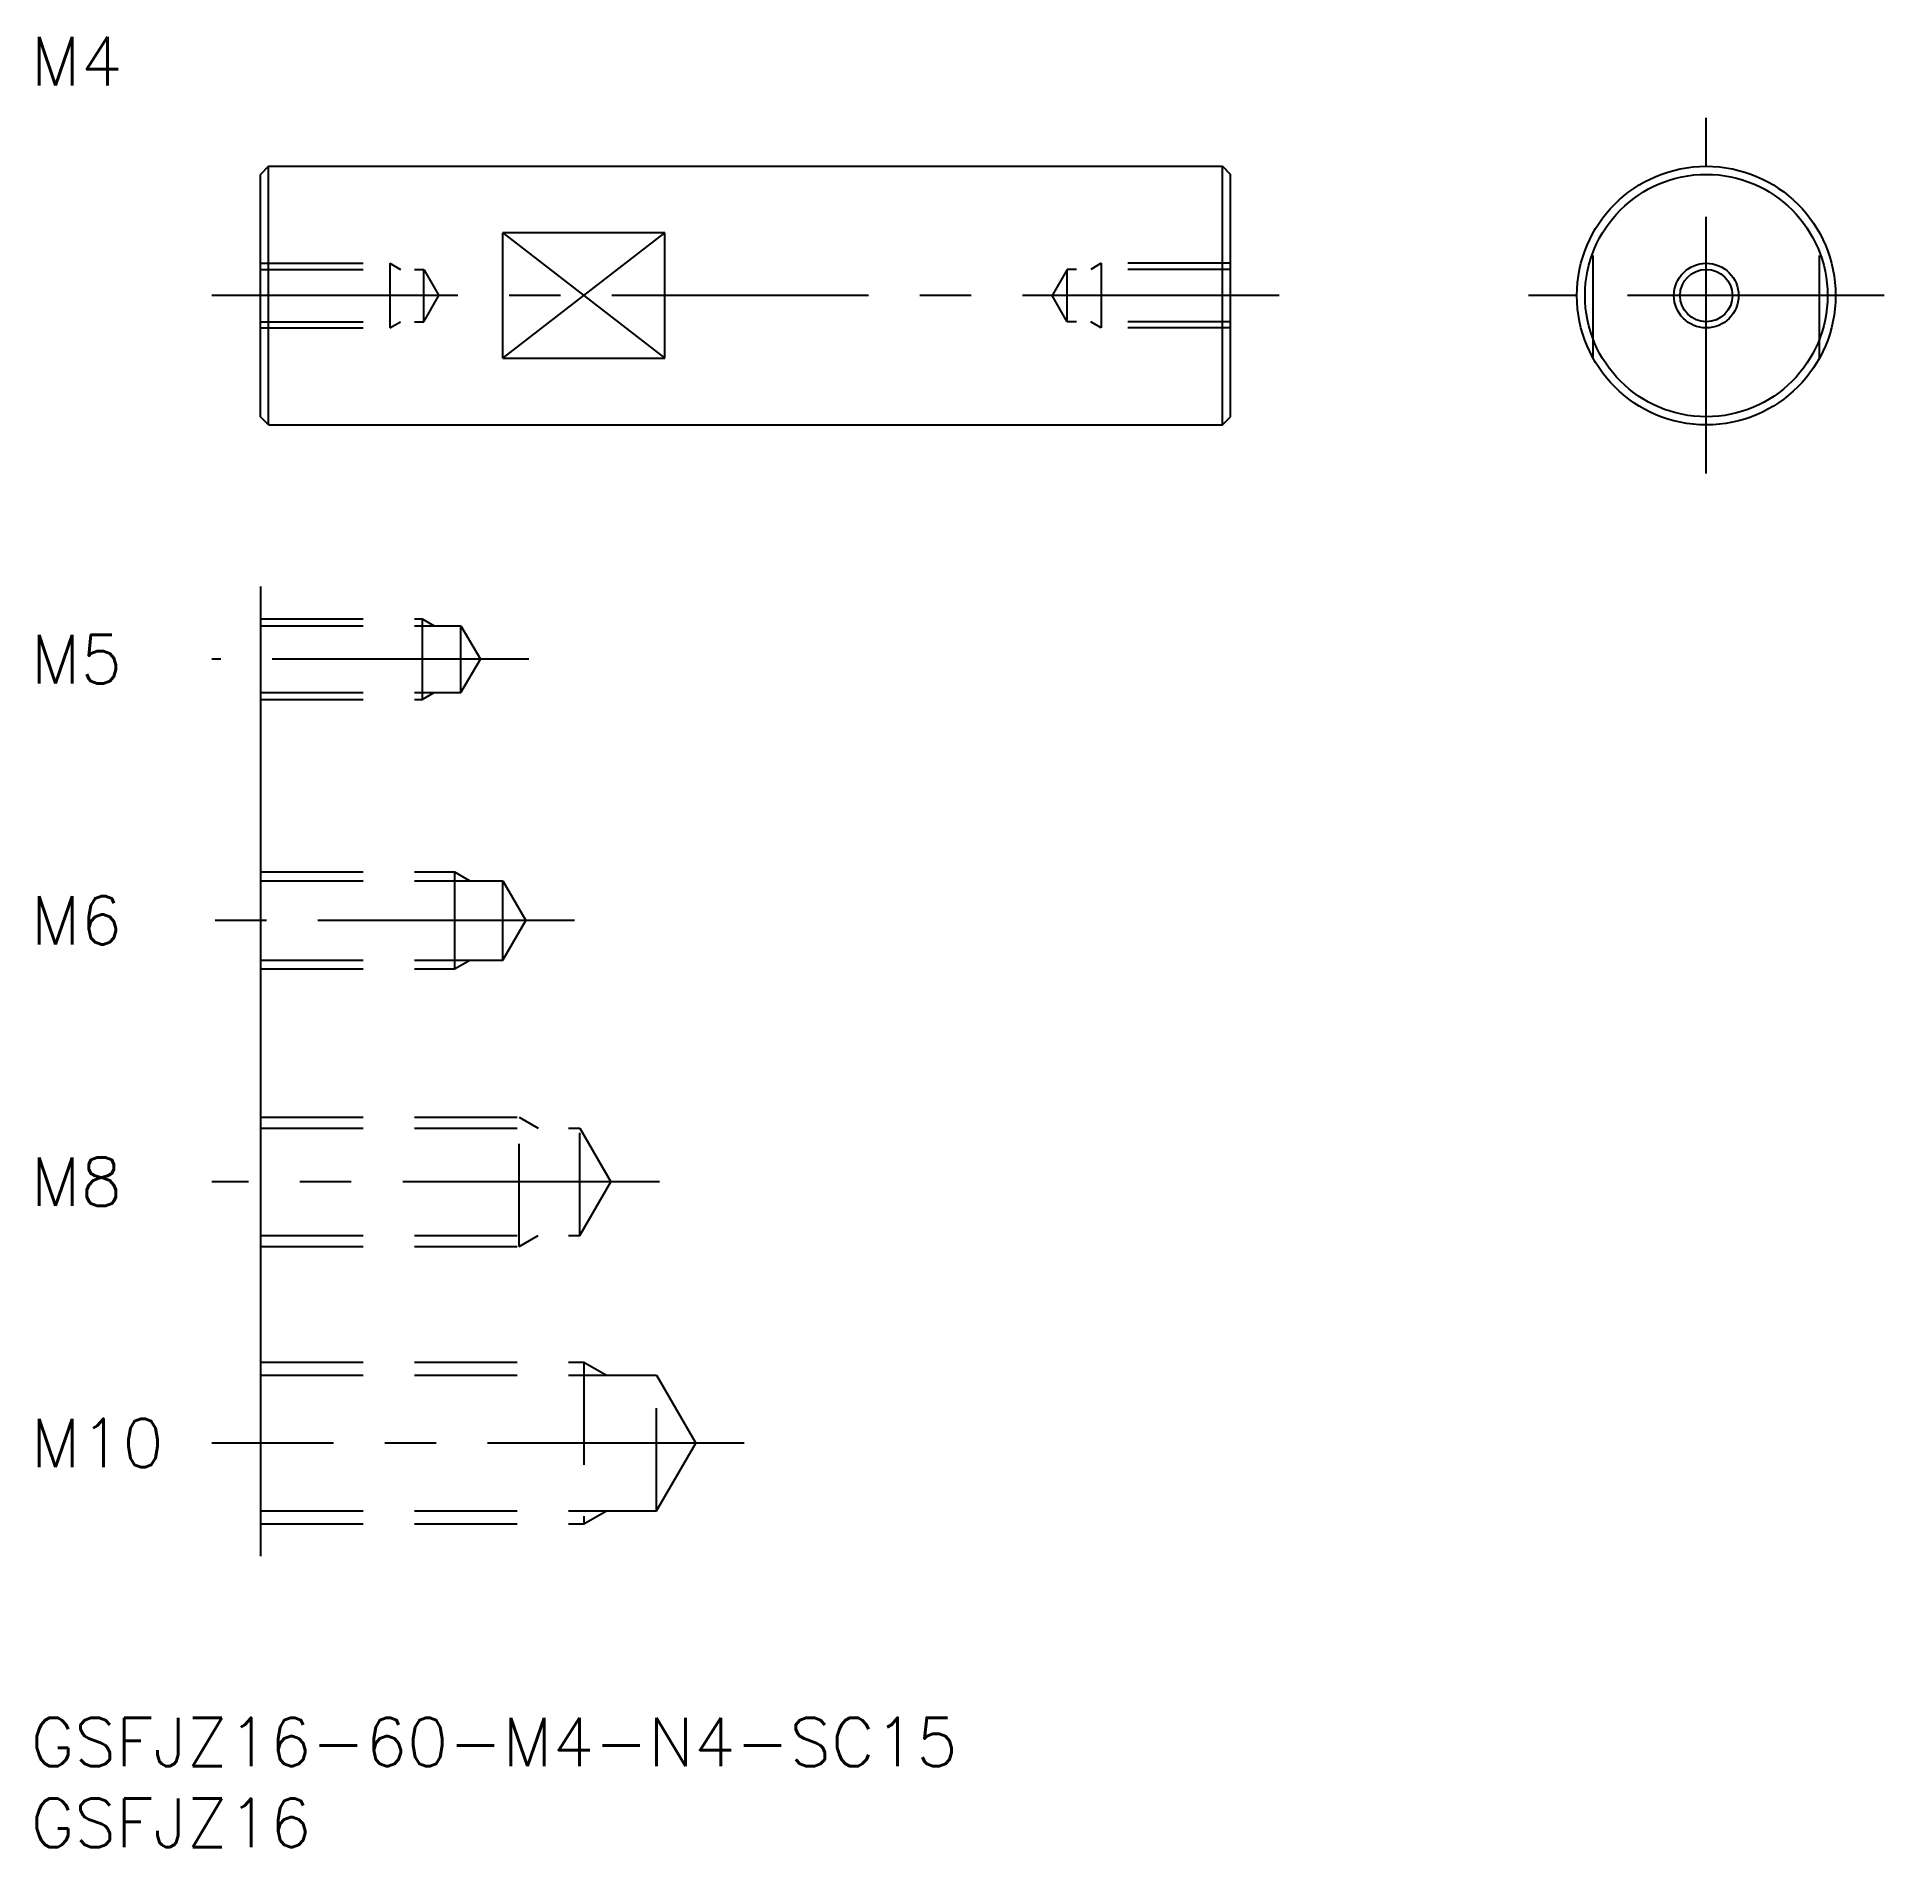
# Model space of a CAD drawing. Extents: x 0 to 115, y -8 to 104.
import ezdxf

# ---------------------------------------------------------------- set-up
doc = ezdxf.new("R2010")
doc.units = 0
doc.header["$LTSCALE"] = 0.5
doc.linetypes.add('CENTER', pattern=[50.8, 31.75, -6.35, 6.35, -6.35])
doc.linetypes.add('DASHED', pattern=[19.05, 12.7, -6.35])
for name, color, linetype in [('MSM_CENTER', 1, 'CENTER'), ('MSM_CONTINUOUS', 7, 'CONTINUOUS'), ('MSM_DASHED', 4, 'DASHED'), ('MSM_NARROW', 5, 'CONTINUOUS'), ('MSM_PART_NUMBER', 7, 'CONTINUOUS')]:
    doc.layers.add(name, color=color, linetype=linetype)
doc.styles.get("Standard").update_dxf_attribs({"font": 'txt.shx', "height": 1.5, "bigfont": 'bigfont.shx'})

# ---------------------------------------------------------------- blocks, each defined once
blk = doc.blocks.new('*U23')
at = {"layer": 'MSM_PART_NUMBER'}
blk.add_text('GSFJZ16-60-M4-N4-SC15', height=3, dxfattribs=at).set_placement((0, -3))
blk = doc.blocks.new('*U24')
at = {"layer": 'MSM_PART_NUMBER'}
blk.add_text('GSFJZ16', height=3, dxfattribs=at).set_placement((0, -8))

msp = doc.modelspace()

# ---------------------------------------------------------------- linework, layer by layer
at = {"layer": 'MSM_CENTER'}
for p, q in [((103.63, 77), (103.63, 99)), ((77.21, 88), (11.21, 88)), ((114.63, 88), (92.63, 88)), ((30.81, 65.5), (11.21, 65.5)), ((33.63, 49.34), (11.21, 49.34)), ((38.88, 33.17), (11.21, 33.17)), ((44.13, 17), (11.21, 17))]:
    msp.add_line(p, q, dxfattribs=at)
at = {"layer": 'MSM_CONTINUOUS'}
for p, q in [((14.71, 96), (14.21, 95.5)), ((14.71, 80), (14.71, 96)), ((14.71, 96), (73.71, 96)), ((73.71, 80), (73.71, 96)), ((73.71, 96), (74.21, 95.5)), ((14.21, 80.5), (14.21, 95.5)), ((74.21, 80.5), (74.21, 95.5)), ((29.21, 84.13), (29.21, 91.88)), ((39.21, 91.88), (29.21, 91.88)), ((39.21, 84.13), (39.21, 91.88)), ((29.21, 84.13), (39.21, 84.13)), ((14.71, 80), (14.21, 80.5)), ((14.71, 80), (73.71, 80)), ((73.71, 80), (74.21, 80.5)), ((14.21, 70), (14.21, 10))]:
    msp.add_line(p, q, dxfattribs=at)
for radius in [8, 7.5, 1.62]:
    msp.add_circle((103.63, 88), radius, dxfattribs=at)
at = {"layer": 'MSM_DASHED'}
for p, q in [((96.63, 84.13), (96.63, 91.88)), ((110.63, 84.13), (110.63, 91.88)), ((14.21, 90), (22.21, 90)), ((14.21, 89.62), (24.31, 89.62)), ((22.21, 90), (22.21, 86)), ((22.21, 90), (22.87, 89.62)), ((24.31, 86.38), (24.31, 89.62)), ((24.31, 89.62), (25.25, 88)), ((64.11, 89.62), (63.18, 88)), ((64.11, 86.38), (64.11, 89.62)), ((74.21, 89.62), (64.11, 89.62)), ((66.21, 90), (65.56, 89.62)), ((74.21, 90), (66.21, 90)), ((66.21, 90), (66.21, 86)), ((24.31, 86.38), (25.25, 88)), ((64.11, 86.38), (63.18, 88)), ((14.21, 86.38), (24.31, 86.38)), ((14.21, 86), (22.21, 86)), ((22.21, 86), (22.87, 86.38)), ((74.21, 86.38), (64.11, 86.38)), ((66.21, 86), (65.56, 86.38)), ((74.21, 86), (66.21, 86)), ((14.21, 68), (24.21, 68)), ((14.21, 67.57), (26.61, 67.57)), ((24.21, 68), (24.21, 63)), ((24.21, 68), (24.96, 67.57)), ((26.61, 63.44), (26.61, 67.57)), ((26.61, 67.57), (27.81, 65.5)), ((26.61, 63.44), (27.81, 65.5)), ((14.21, 63.44), (26.61, 63.44)), ((14.21, 63), (24.21, 63)), ((24.21, 63), (24.96, 63.44)), ((14.21, 52.34), (26.21, 52.34)), ((14.21, 51.79), (29.21, 51.79)), ((26.21, 52.34), (26.21, 46.34)), ((26.21, 52.34), (27.15, 51.79)), ((29.21, 46.88), (29.21, 51.79)), ((29.21, 51.79), (30.63, 49.34)), ((29.21, 46.88), (30.63, 49.34)), ((14.21, 46.88), (29.21, 46.88)), ((26.21, 46.34), (27.15, 46.88)), ((14.21, 46.34), (26.21, 46.34)), ((14.21, 37.17), (30.21, 37.17)), ((30.21, 29.17), (30.21, 37.17)), ((30.21, 37.17), (31.39, 36.49)), ((14.21, 36.49), (33.96, 36.49)), ((33.96, 29.84), (33.96, 36.49)), ((33.96, 36.49), (35.88, 33.17)), ((33.96, 29.84), (35.88, 33.17)), ((14.21, 29.84), (33.96, 29.84)), ((30.21, 29.17), (31.39, 29.84)), ((14.21, 29.17), (30.21, 29.17)), ((14.21, 22), (34.21, 22)), ((34.21, 22), (34.21, 12)), ((34.21, 22), (35.62, 21.19)), ((14.21, 21.19), (38.71, 21.19)), ((38.71, 12.81), (38.71, 21.19)), ((38.71, 21.19), (41.13, 17)), ((38.71, 12.81), (41.13, 17)), ((14.21, 12.81), (38.71, 12.81)), ((34.21, 12), (35.62, 12.81)), ((14.21, 12), (34.21, 12))]:
    msp.add_line(p, q, dxfattribs=at)
at = {"layer": 'MSM_NARROW'}
for p, q in [((29.21, 91.88), (39.21, 84.13)), ((29.21, 84.13), (39.21, 91.88))]:
    msp.add_line(p, q, dxfattribs=at)
msp.add_circle((103.63, 88), 2, dxfattribs=at)

# ---------------------------------------------------------------- block references
at = {"layer": 'MSM_CONTINUOUS'}
for name in ['*U23', '*U24']:
    msp.add_blockref(name, (0, 0), dxfattribs=at)

# ---------------------------------------------------------------- texts
at = {"layer": 'MSM_PART_NUMBER'}
for s, p in [('M4', (0, 101)), ('M5', (0, 64)), ('M6', (0, 47.84)), ('M8', (0, 31.67)), ('M10', (0, 15.5))]:
    msp.add_text(s, height=3, dxfattribs=at).set_placement(p)

doc.saveas('drawing.dxf')
